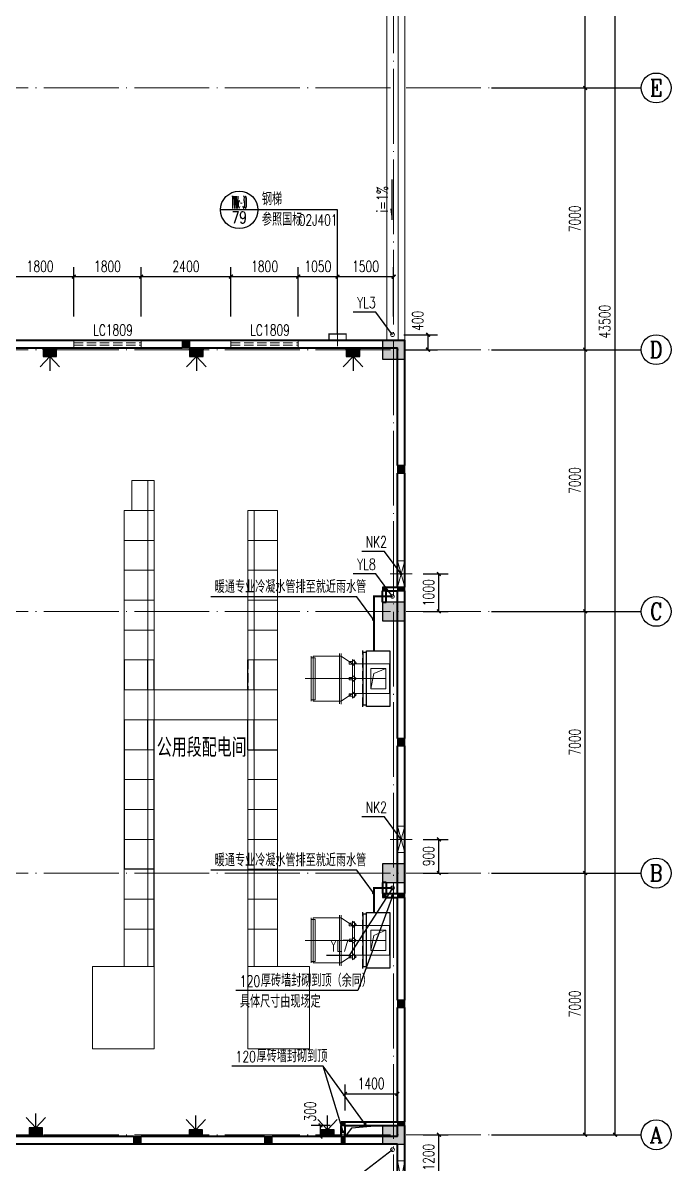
# Model space of a CAD drawing. Extents: x 238398 to 585159, y -66832 to 191977.
# Drawn here: x 520203 to 537532, y 46809 to 77339 of the extents above; entities that cross this region are included whole.
import ezdxf
from ezdxf.enums import TextEntityAlignment as Align

# ---------------------------------------------------------------- set-up
doc = ezdxf.new("R2010")
doc.units = 0
doc.header["$LTSCALE"] = 1000
doc.header["$MEASUREMENT"] = 0
for name, pattern in [('DASH', [0.35, 0.25, -0.1]), ('DASHED', [19.05, 12.7, -6.35]), ('DOTE', [2.42, 2, -0.2, 0.02, -0.2])]:
    doc.linetypes.add(name, pattern=pattern)
doc.layers.get('0').update_dxf_attribs({"color": 8})
doc.layers.get('Defpoints').update_dxf_attribs({"color": 8})
for name, color, linetype in [('-人员定位', 6, 'Continuous'), ('AXIS', 8, 'Continuous'), ('AXIS_TEXT', 8, 'Continuous'), ('DIM_IDEN', 8, 'Continuous'), ('DIM_LEAD', 8, 'Continuous'), ('DIM_SYMB', 8, 'Continuous'), ('GZZ', 8, 'Continuous'), ('PUB_DIM', 8, 'Continuous'), ('WINDOW_TEXT', 8, 'Continuous'), ('电缆沟', 8, 'Continuous'), ('设备', 8, 'Continuous')]:
    doc.layers.add(name, color=color, linetype=linetype)
for name, color, linetype, lineweight in [('COLUMN', 8, 'Continuous', 30), ('DOTE', 8, 'DOTE', 13), ('PUB_HATCH', 8, 'Continuous', 5), ('PUB_TEXT', 8, 'Continuous', 20), ('STAIR', 8, 'Continuous', 18), ('WALL', 8, 'Continuous', 40), ('WINDOW', 8, 'Continuous', 18), ('屋面', 8, 'Continuous', 20), ('暖通', 8, 'Continuous', 18), ('水', 8, 'Continuous', 18), ('设备层', 8, 'Continuous', 5)]:
    doc.layers.add(name, color=color, linetype=linetype, lineweight=lineweight)
doc.styles.add('_TCH_AXIS', font='complex.shx', dxfattribs={"bigfont": 'gbcbig.shx'})
doc.styles.add('_TCH_DIM', font='SIMPLEX', dxfattribs={"bigfont": 'GBCBIG'})
doc.styles.add('_TCH_DIM_T3', font='SIMPLEX', dxfattribs={"width": 0.705882, "bigfont": 'GBCBIG'})
doc.styles.add('_TCH_LABEL', font='geditxt.shx', dxfattribs={"bigfont": 'hztxt1.shx'})
doc.styles.add('_TCH_WINDOW', font='geditxt.shx', dxfattribs={"bigfont": 'hztxt1.shx'})
doc.styles.add('COMPLEX', font='geditxt.shx')
doc.styles.add('HZTXT', font='geditxt.shx', dxfattribs={"width": 0.8, "bigfont": 'hztxt1.shx'})
doc.dimstyles.new('_TCH_ARCH&&100', dxfattribs={"dimtxt": 297.5, "dimasz": 100, "dimexe": 250, "dimexo": 300, "dimgap": 126.25, "dimtad": 1, "dimdec": 0, "dimzin": 0, "dimdsep": 46, "dimtxsty": '_TCH_DIM_T3', "dimblk": 'ARCHTICK', "dimcen": 0.09, "dimazin": 2, "dimtfac": 1, "dimtdec": 0, "dimtix": 1, "dimtmove": 2, "dimatfit": 3, "dimfxl": 0, "dimtolj": 1, "dimtzin": 0, "dimarcsym": 0})

# ---------------------------------------------------------------- blocks, each defined once
blk = doc.blocks.new('_AXISO')
blk.add_circle((0, 0), 0.5)
at = {"layer": 'AXIS_TEXT', "style": 'COMPLEX', "width": 1.041667}
blk.add_attdef('A', text='', height=0.56, dxfattribs=at).set_placement((-0.25, -0.28), (0.25, -0.28), align=Align.FIT)
blk = doc.blocks.new('_ArchTick')
at = {"color": 0, "linetype": 'ByBlock', "const_width": 0.4}
blk.add_lwpolyline([(-0.5, -0.5), (0.5, 0.5)], dxfattribs=at)
blk = doc.blocks.new('*D582')
at = {"layer": 'AXIS', "color": 0, "lineweight": -2}
for p, q in [((533032, 91096), (536282, 91096)), ((536032, 47596), (536032, 91096)), ((533032, 47596), (536282, 47596))]:
    blk.add_line(p, q, dxfattribs=at)
at = {"layer": 'Defpoints', "color": 0}
for p in [(532732, 91096), (536032, 91096), (532732, 47596)]:
    blk.add_point(p, dxfattribs=at)
at = {"layer": 'AXIS', "color": 0, "lineweight": -2, "xscale": 100, "yscale": 100, "zscale": 100}
for p, rotation in [((536032, 91096), 90), ((536032, 47596), 270)]:
    blk.add_blockref('_ArchTick', p, dxfattribs=dict(at, rotation=rotation))
at = {"layer": 'AXIS', "color": 0, "insert": (535757, 69346), "char_height": 297.5, "attachment_point": 5, "rotation": 90, "style": '_TCH_DIM_T3'}
blk.add_mtext('\\A1;43500', dxfattribs=at)
blk = doc.blocks.new('*D583')
at = {"layer": 'AXIS', "color": 0, "lineweight": -2}
for p, q in [((533032, 54596), (535482, 54596)), ((535232, 47596), (535232, 54596)), ((533032, 47596), (535482, 47596))]:
    blk.add_line(p, q, dxfattribs=at)
at = {"layer": 'Defpoints', "color": 0}
for p in [(532732, 54596), (535232, 54596), (532732, 47596)]:
    blk.add_point(p, dxfattribs=at)
at = {"layer": 'AXIS', "color": 0, "lineweight": -2, "xscale": 100, "yscale": 100, "zscale": 100}
for p, rotation in [((535232, 54596), 90), ((535232, 47596), 270)]:
    blk.add_blockref('_ArchTick', p, dxfattribs=dict(at, rotation=rotation))
at = {"layer": 'AXIS', "color": 0, "insert": (534957, 51096), "char_height": 297.5, "attachment_point": 5, "rotation": 90, "style": '_TCH_DIM_T3'}
blk.add_mtext('\\A1;7000', dxfattribs=at)
blk = doc.blocks.new('*D584')
at = {"layer": 'AXIS', "color": 0, "lineweight": -2}
for p, q in [((533032, 61596), (535482, 61596)), ((535232, 54596), (535232, 61596)), ((533032, 54596), (535482, 54596))]:
    blk.add_line(p, q, dxfattribs=at)
at = {"layer": 'Defpoints', "color": 0}
for p in [(532732, 61596), (535232, 61596), (532732, 54596)]:
    blk.add_point(p, dxfattribs=at)
at = {"layer": 'AXIS', "color": 0, "lineweight": -2, "xscale": 100, "yscale": 100, "zscale": 100}
for p, rotation in [((535232, 61596), 90), ((535232, 54596), 270)]:
    blk.add_blockref('_ArchTick', p, dxfattribs=dict(at, rotation=rotation))
at = {"layer": 'AXIS', "color": 0, "insert": (534957, 58096), "char_height": 297.5, "attachment_point": 5, "rotation": 90, "style": '_TCH_DIM_T3'}
blk.add_mtext('\\A1;7000', dxfattribs=at)
blk = doc.blocks.new('*D585')
at = {"layer": 'AXIS', "color": 0, "lineweight": -2}
for p, q in [((533032, 68596), (535482, 68596)), ((535232, 61596), (535232, 68596)), ((533032, 61596), (535482, 61596))]:
    blk.add_line(p, q, dxfattribs=at)
at = {"layer": 'Defpoints', "color": 0}
for p in [(532732, 68596), (535232, 68596), (532732, 61596)]:
    blk.add_point(p, dxfattribs=at)
at = {"layer": 'AXIS', "color": 0, "lineweight": -2, "xscale": 100, "yscale": 100, "zscale": 100}
for p, rotation in [((535232, 68596), 90), ((535232, 61596), 270)]:
    blk.add_blockref('_ArchTick', p, dxfattribs=dict(at, rotation=rotation))
at = {"layer": 'AXIS', "color": 0, "insert": (534957, 65096), "char_height": 297.5, "attachment_point": 5, "rotation": 90, "style": '_TCH_DIM_T3'}
blk.add_mtext('\\A1;7000', dxfattribs=at)
blk = doc.blocks.new('*D586')
at = {"layer": 'AXIS', "color": 0, "lineweight": -2}
for p, q in [((533032, 75596), (535482, 75596)), ((535232, 68596), (535232, 75596)), ((533032, 68596), (535482, 68596))]:
    blk.add_line(p, q, dxfattribs=at)
at = {"layer": 'Defpoints', "color": 0}
for p in [(532732, 75596), (535232, 75596), (532732, 68596)]:
    blk.add_point(p, dxfattribs=at)
at = {"layer": 'AXIS', "color": 0, "lineweight": -2, "xscale": 100, "yscale": 100, "zscale": 100}
for p, rotation in [((535232, 75596), 90), ((535232, 68596), 270)]:
    blk.add_blockref('_ArchTick', p, dxfattribs=dict(at, rotation=rotation))
at = {"layer": 'AXIS', "color": 0, "insert": (534957, 72096), "char_height": 297.5, "attachment_point": 5, "rotation": 90, "style": '_TCH_DIM_T3'}
blk.add_mtext('\\A1;7000', dxfattribs=at)
blk = doc.blocks.new('*D587')
at = {"layer": 'AXIS', "color": 0, "lineweight": -2}
for p, q in [((533032, 82596), (535482, 82596)), ((535232, 75596), (535232, 82596)), ((533032, 75596), (535482, 75596))]:
    blk.add_line(p, q, dxfattribs=at)
at = {"layer": 'Defpoints', "color": 0}
for p in [(532732, 82596), (535232, 82596), (532732, 75596)]:
    blk.add_point(p, dxfattribs=at)
at = {"layer": 'AXIS', "color": 0, "lineweight": -2, "xscale": 100, "yscale": 100, "zscale": 100}
for p, rotation in [((535232, 82596), 90), ((535232, 75596), 270)]:
    blk.add_blockref('_ArchTick', p, dxfattribs=dict(at, rotation=rotation))
at = {"layer": 'AXIS', "color": 0, "insert": (534957, 79096), "char_height": 297.5, "attachment_point": 5, "rotation": 90, "style": '_TCH_DIM_T3'}
blk.add_mtext('\\A1;7000', dxfattribs=at)
blk = doc.blocks.new('847')
at = {"layer": '设备'}
for p, q in [((589364, 278645), (589364, 277845)), ((589994, 277845), (589994, 278645)), ((590164, 277845), (590164, 278645)), ((592664, 277845), (592664, 278645)), ((592834, 277845), (592834, 278645)), ((589994, 276245), (589994, 277045)), ((590164, 276245), (590164, 277045)), ((592664, 276245), (592664, 277045)), ((592834, 276245), (592834, 277045)), ((589364, 276245), (589364, 275445)), ((590164, 275445), (590164, 276245)), ((592664, 276245), (593464, 276245)), ((589364, 275445), (589364, 274645)), ((590164, 274645), (590164, 275445)), ((589364, 274645), (589364, 273845)), ((590164, 273845), (590164, 274645)), ((589364, 273845), (589364, 273045)), ((590164, 273045), (590164, 273845)), ((590164, 273045), (589364, 273045)), ((590164, 272245), (590164, 273045)), ((592664, 273045), (593464, 273045)), ((590164, 271445), (590164, 272245)), ((590164, 270445), (590164, 271445))]:
    blk.add_line(p, q, dxfattribs=at)
at = {"layer": '设备', "linetype": 'DASH'}
for p, q in [((589364, 278645), (589364, 277845)), ((590164, 277845), (590164, 278645)), ((592664, 278645), (592664, 277845))]:
    blk.add_line(p, q, dxfattribs=at)
at = {"layer": '设备', "linetype": 'DASHED', "ltscale": 200}
for p, q in [((589364, 277045), (589364, 276245)), ((592664, 276245), (593464, 276245))]:
    blk.add_line(p, q, dxfattribs=at)
at = {"layer": '设备层', "linetype": 'DASH', "ltscale": 1000}
for p, q in [((589994, 277045), (589994, 283445)), ((592834, 277045), (592834, 282645)), ((590164, 278645), (589364, 278645)), ((590164, 278645), (589364, 278645)), ((593464, 278645), (592664, 278645)), ((593464, 278645), (592664, 278645)), ((593464, 277845), (593464, 278645)), ((590164, 277845), (589364, 277845)), ((590164, 277845), (589364, 277845)), ((590164, 277845), (589364, 277845)), ((590164, 277845), (589364, 277845)), ((590164, 277845), (589364, 277845)), ((590164, 277845), (589364, 277845)), ((590164, 277845), (589364, 277845)), ((590164, 277845), (589364, 277845)), ((590164, 277845), (589364, 277845)), ((590164, 277845), (589364, 277845)), ((592664, 277845), (593464, 277845)), ((592664, 277845), (593464, 277845)), ((592664, 277845), (593464, 277845)), ((592664, 277845), (593464, 277845)), ((592664, 277845), (593464, 277845)), ((592664, 277845), (593464, 277845)), ((593464, 277845), (592664, 277845)), ((593464, 277845), (592664, 277845)), ((593464, 277845), (592664, 277845)), ((593464, 277845), (592664, 277845)), ((593464, 277845), (592664, 277845)), ((593464, 277845), (592664, 277845)), ((589994, 276245), (589994, 277045)), ((592834, 276245), (592834, 277045)), ((590164, 276245), (589364, 276245)), ((590164, 276245), (589364, 276245)), ((589994, 275445), (589994, 276245)), ((592664, 275445), (592664, 276245)), ((592834, 275445), (592834, 276245)), ((590164, 275445), (589364, 275445)), ((590164, 275445), (589364, 275445)), ((590164, 275445), (589364, 275445)), ((589994, 274645), (589994, 275445)), ((592664, 275445), (593464, 275445)), ((592664, 274645), (592664, 275445)), ((592664, 275445), (593464, 275445)), ((592664, 275445), (593464, 275445)), ((592834, 274645), (592834, 275445)), ((590164, 274645), (589364, 274645)), ((589994, 273845), (589994, 274645)), ((592664, 273845), (592664, 274645)), ((592664, 274645), (593464, 274645)), ((592834, 273845), (592834, 274645)), ((590164, 273845), (589364, 273845)), ((589994, 273045), (589994, 273845)), ((592664, 273045), (592664, 273845)), ((592664, 273845), (593464, 273845)), ((592834, 273045), (592834, 273845)), ((589364, 273045), (589364, 272245)), ((589994, 272245), (589994, 273045)), ((592664, 272245), (592664, 273045)), ((592834, 272245), (592834, 273045)), ((590164, 272245), (589364, 272245)), ((589364, 272245), (589364, 271445)), ((589994, 271445), (589994, 272245)), ((592664, 271445), (592664, 272245)), ((592664, 272245), (593464, 272245)), ((592834, 271445), (592834, 272245)), ((590164, 271445), (589364, 271445)), ((589364, 271445), (589364, 270445)), ((589994, 270445), (589994, 271445)), ((592664, 270445), (592664, 271445)), ((592664, 271445), (593464, 271445)), ((592834, 270445), (592834, 271445)), ((593464, 271445), (593464, 270445))]:
    blk.add_line(p, q, dxfattribs=at)
for points in [[(589564, 282645), (589564, 283445), (590164, 283445), (590164, 282645)], [(589364, 277845), (590164, 277845), (590164, 278645), (589364, 278645)], [(592664, 277845), (593464, 277845), (593464, 278645), (592664, 278645)], [(589364, 276245), (590164, 276245), (590164, 277045), (589364, 277045)], [(592664, 276245), (593464, 276245), (593464, 277045), (592664, 277045)], [(589364, 275445), (590164, 275445), (590164, 276245), (589364, 276245)], [(592664, 275445), (593464, 275445), (593464, 276245), (592664, 276245)], [(589364, 274645), (590164, 274645), (590164, 275445), (589364, 275445)], [(592664, 274645), (593464, 274645), (593464, 275445), (592664, 275445)], [(589364, 273845), (590164, 273845), (590164, 274645), (589364, 274645)], [(592664, 273845), (593464, 273845), (593464, 274645), (592664, 274645)], [(589364, 273045), (590164, 273045), (590164, 273845), (589364, 273845)], [(592664, 273045), (593464, 273045), (593464, 273845), (592664, 273845)], [(589364, 272245), (590164, 272245), (590164, 273045), (589364, 273045)], [(592664, 272245), (593464, 272245), (593464, 273045), (592664, 273045)], [(589364, 271445), (590164, 271445), (590164, 272245), (589364, 272245)], [(592664, 271445), (593464, 271445), (593464, 272245), (592664, 272245)], [(589364, 270445), (590164, 270445), (590164, 271445), (589364, 271445)], [(592664, 270445), (593464, 270445), (593464, 271445), (592664, 271445)], [(588514, 268245), (588514, 270445), (590164, 270445), (590164, 268245)], [(592664, 268245), (592664, 270445), (594314, 270445), (594314, 268245)]]:
    blk.add_lwpolyline(points, close=True, dxfattribs=at)
for points in [[(590164, 281845), (590164, 282645), (589364, 282645), (589364, 281845), (590164, 281845)], [(593464, 281845), (593464, 282645), (592664, 282645), (592664, 281845), (593464, 281845)], [(590164, 281045), (590164, 281845), (589364, 281845), (589364, 281045), (590164, 281045)], [(593464, 281045), (593464, 281845), (592664, 281845), (592664, 281045), (593464, 281045)], [(590164, 280245), (590164, 281045), (589364, 281045), (589364, 280245), (590164, 280245)], [(593464, 280245), (593464, 281045), (592664, 281045), (592664, 280245), (593464, 280245)], [(590164, 279445), (590164, 280245), (589364, 280245), (589364, 279445), (590164, 279445)], [(593464, 279445), (593464, 280245), (592664, 280245), (592664, 279445), (593464, 279445)], [(590164, 278645), (590164, 279445), (589364, 279445), (589364, 278645), (590164, 278645)], [(593464, 278645), (593464, 279445), (592664, 279445), (592664, 278645), (593464, 278645)], [(590164, 277845), (590164, 278645), (589364, 278645), (589364, 277845), (590164, 277845)], [(593464, 277845), (593464, 278645), (592664, 278645), (592664, 277845), (593464, 277845)], [(590164, 277045), (590164, 277845), (589364, 277845), (589364, 277045), (590164, 277045)], [(590164, 277845), (592664, 277845)], [(593464, 277045), (593464, 277845), (592664, 277845), (592664, 277045), (593464, 277045)], [(590164, 276245), (590164, 277045), (589364, 277045), (589364, 276245), (590164, 276245)], [(590164, 277045), (592664, 277045)], [(593464, 276245), (593464, 277045), (592664, 277045), (592664, 276245), (593464, 276245)], [(590164, 275445), (590164, 276245), (589364, 276245), (589364, 275445), (590164, 275445)], [(593464, 275445), (593464, 276245), (592664, 276245), (592664, 275445), (593464, 275445)], [(590164, 274645), (590164, 275445), (589364, 275445), (589364, 274645), (590164, 274645)], [(593464, 274645), (593464, 275445), (592664, 275445), (592664, 274645), (593464, 274645)], [(590164, 273845), (590164, 274645), (589364, 274645), (589364, 273845), (590164, 273845)], [(593464, 273845), (593464, 274645), (592664, 274645), (592664, 273845), (593464, 273845)], [(590164, 273045), (590164, 273845), (589364, 273845), (589364, 273045), (590164, 273045)], [(593464, 273045), (593464, 273845), (592664, 273845), (592664, 273045), (593464, 273045)], [(590164, 272245), (590164, 273045), (589364, 273045), (589364, 272245), (590164, 272245)], [(593464, 272245), (593464, 273045), (592664, 273045), (592664, 272245), (593464, 272245)], [(590164, 271445), (590164, 272245), (589364, 272245), (589364, 271445), (590164, 271445)], [(593464, 271445), (593464, 272245), (592664, 272245), (592664, 271445), (593464, 271445)], [(590164, 270445), (590164, 271445), (589364, 271445), (589364, 270445), (590164, 270445)], [(593464, 270445), (593464, 271445), (592664, 271445), (592664, 270445), (593464, 270445)]]:
    blk.add_lwpolyline(points, dxfattribs=at)
blk = doc.blocks.new('*D633')
at = {"layer": 'Defpoints', "color": 0}
for p in [(468981, 55495), (469697, 55495), (468981, 54595)]:
    blk.add_point(p, dxfattribs=at)
at = {"layer": 'PUB_DIM', "color": 0, "lineweight": -2}
for p, q in [((469281, 55495), (469947, 55495)), ((469697, 54595), (469697, 55495)), ((469281, 54595), (469947, 54595))]:
    blk.add_line(p, q, dxfattribs=at)
at = {"layer": 'PUB_DIM', "color": 0, "lineweight": -2, "xscale": 100, "yscale": 100, "zscale": 100}
for p, rotation in [((469697, 55495), 90), ((469697, 54595), 270)]:
    blk.add_blockref('_ArchTick', p, dxfattribs=dict(at, rotation=rotation))
at = {"layer": 'PUB_DIM', "color": 0, "insert": (469422, 55045), "char_height": 297.5, "attachment_point": 5, "rotation": 90, "style": '_TCH_DIM_T3'}
blk.add_mtext('\\A1;900', dxfattribs=at)
blk = doc.blocks.new('*D634')
at = {"layer": 'Defpoints', "color": 0}
for p in [(468981, 62595), (469697, 62595), (468981, 61595)]:
    blk.add_point(p, dxfattribs=at)
at = {"layer": 'PUB_DIM', "color": 0, "lineweight": -2}
for p, q in [((469281, 62595), (469947, 62595)), ((469697, 61595), (469697, 62595)), ((469281, 61595), (469947, 61595))]:
    blk.add_line(p, q, dxfattribs=at)
at = {"layer": 'PUB_DIM', "color": 0, "lineweight": -2, "xscale": 100, "yscale": 100, "zscale": 100}
for p, rotation in [((469697, 62595), 90), ((469697, 61595), 270)]:
    blk.add_blockref('_ArchTick', p, dxfattribs=dict(at, rotation=rotation))
at = {"layer": 'PUB_DIM', "color": 0, "insert": (469422, 62095), "char_height": 297.5, "attachment_point": 5, "rotation": 90, "style": '_TCH_DIM_T3'}
blk.add_mtext('\\A1;1000', dxfattribs=at)
blk = doc.blocks.new('*D639')
at = {"layer": 'Defpoints', "color": 0}
for p in [(468981, 47595), (469697, 47595), (468981, 46395)]:
    blk.add_point(p, dxfattribs=at)
at = {"layer": 'PUB_DIM', "color": 0, "lineweight": -2}
for p, q in [((469281, 47595), (469947, 47595)), ((469697, 46395), (469697, 47595)), ((469281, 46395), (469947, 46395))]:
    blk.add_line(p, q, dxfattribs=at)
at = {"layer": 'PUB_DIM', "color": 0, "lineweight": -2, "xscale": 100, "yscale": 100, "zscale": 100}
for p, rotation in [((469697, 47595), 90), ((469697, 46395), 270)]:
    blk.add_blockref('_ArchTick', p, dxfattribs=dict(at, rotation=rotation))
at = {"layer": 'PUB_DIM', "color": 0, "insert": (469422, 46995), "char_height": 297.5, "attachment_point": 5, "rotation": 90, "style": '_TCH_DIM_T3'}
blk.add_mtext('\\A1;1200', dxfattribs=at)
blk = doc.blocks.new('SFSX')
for p, q in [((-3.76, 0), (-1.87, 1.73)), ((-3.76, 0), (-1.87, -1.73)), ((-1.87, 1.73), (-1.87, 0.7)), ((0, 0.7), (-1.87, 0.7)), ((0, 0.7), (0, -0.7)), ((-1.87, -0.7), (-1.87, -1.73)), ((0, -0.7), (-1.87, -0.7))]:
    blk.add_line(p, q)
blk = doc.blocks.new('43ASDFASFASD')
at = {"layer": 'PUB_HATCH'}
for p, q in [((528665, 59121), (528665, 60471)), ((528715, 59112), (528715, 60471)), ((527913, 60396), (527913, 59196)), ((528013, 60357), (527913, 60357)), ((528715, 60396), (527963, 60396)), ((527963, 59196), (527963, 60396)), ((528013, 60357), (528013, 59233)), ((528715, 60396), (529015, 60196)), ((530002, 60196), (529002, 60196)), ((529015, 60296), (529015, 59296)), ((529065, 60296), (529065, 59296)), ((530002, 59396), (530002, 60196)), ((529586, 59930), (529502, 59526)), ((529902, 60066), (529586, 59930)), ((529902, 59796), (527750, 59796)), ((528013, 59233), (527913, 59233)), ((529015, 59396), (528715, 59196)), ((530002, 59396), (529002, 59396)), ((528715, 59196), (527963, 59196))]:
    blk.add_line(p, q, dxfattribs=at)
at = {"layer": 'PUB_HATCH', "linetype": 'DASH', "lineweight": -3}
blk.add_line((529289, 59046), (529289, 60546), dxfattribs=at)
at = {"layer": 'PUB_HATCH', "lineweight": 30}
blk.add_lwpolyline([(529289, 59096), (529389, 59096), (529389, 60496), (529289, 60496)], close=True, dxfattribs=at)
blk.add_lwpolyline([(530014, 60538), (530014, 59053), (529389, 59053), (529389, 60538), (530014, 60538)], dxfattribs=at)
at = {"layer": 'PUB_HATCH'}
blk.add_lwpolyline([(529502, 60066), (529902, 60066), (529902, 59526), (529502, 59526)], close=True, dxfattribs=at)
at = {"layer": 'PUB_HATCH', "xscale": 50, "yscale": 50, "rotation": 180}
for p in [(528925, 60221), (528925, 59796), (528925, 59359)]:
    blk.add_blockref('SFSX', p, dxfattribs=at)
blk = doc.blocks.new('*D80')
at = {"layer": 'Defpoints', "color": 0}
for p in [(530214, 48691), (528814, 47946), (530214, 47946)]:
    blk.add_point(p, dxfattribs=at)
at = {"layer": 'PUB_DIM', "color": 0, "lineweight": -2}
for p, q in [((528814, 48246), (528814, 48941)), ((530214, 48246), (530214, 48941)), ((528814, 48691), (530214, 48691))]:
    blk.add_line(p, q, dxfattribs=at)
at = {"layer": 'PUB_DIM', "color": 0, "lineweight": -2, "xscale": 100, "yscale": 100, "zscale": 100, "rotation": 180}
blk.add_blockref('_ArchTick', (528814, 48691), dxfattribs=at)
at = {"layer": 'PUB_DIM', "color": 0, "lineweight": -2, "xscale": 100, "yscale": 100, "zscale": 100}
blk.add_blockref('_ArchTick', (530214, 48691), dxfattribs=at)
at = {"layer": 'PUB_DIM', "color": 0, "insert": (529514, 48966), "char_height": 297.5, "attachment_point": 5, "style": '_TCH_DIM_T3'}
blk.add_mtext('\\A1;1400', dxfattribs=at)
blk = doc.blocks.new('*D81')
at = {"layer": 'Defpoints', "color": 0}
for p in [(528159, 47846), (528714, 47846), (528714, 47546)]:
    blk.add_point(p, dxfattribs=at)
at = {"layer": 'PUB_DIM', "color": 0, "lineweight": -2}
for p, q in [((528414, 47846), (527909, 47846)), ((528159, 47546), (528159, 47846)), ((528414, 47546), (527909, 47546))]:
    blk.add_line(p, q, dxfattribs=at)
at = {"layer": 'PUB_DIM', "color": 0, "lineweight": -2, "xscale": 100, "yscale": 100, "zscale": 100}
for p, rotation in [((528159, 47846), 90), ((528159, 47546), 270)]:
    blk.add_blockref('_ArchTick', p, dxfattribs=dict(at, rotation=rotation))
at = {"layer": 'PUB_DIM', "color": 0, "insert": (527884, 48216), "char_height": 297.5, "attachment_point": 5, "rotation": 90, "style": '_TCH_DIM_T3'}
blk.add_mtext('\\A1;300', dxfattribs=at)
blk = doc.blocks.new('*D93')
at = {"layer": 'Defpoints', "color": 0}
for p in [(530084, 68996), (531033, 68996), (530084, 68596)]:
    blk.add_point(p, dxfattribs=at)
at = {"layer": 'PUB_DIM', "color": 0, "lineweight": -2}
for p, q in [((530384, 68996), (531283, 68996)), ((531033, 68596), (531033, 68996)), ((530384, 68596), (531283, 68596))]:
    blk.add_line(p, q, dxfattribs=at)
at = {"layer": 'PUB_DIM', "color": 0, "lineweight": -2, "xscale": 100, "yscale": 100, "zscale": 100}
for p, rotation in [((531033, 68996), 90), ((531033, 68596), 270)]:
    blk.add_blockref('_ArchTick', p, dxfattribs=dict(at, rotation=rotation))
at = {"layer": 'PUB_DIM', "color": 0, "insert": (530758, 69366), "char_height": 297.5, "attachment_point": 5, "rotation": 90, "style": '_TCH_DIM_T3'}
blk.add_mtext('\\A1;400', dxfattribs=at)
blk = doc.blocks.new('*D383')
at = {"layer": 'Defpoints', "color": 0}
for p in [(521564, 70549), (519764, 69186), (521564, 69186)]:
    blk.add_point(p, dxfattribs=at)
at = {"layer": 'PUB_DIM', "color": 0, "lineweight": -2}
for p, q in [((519764, 69486), (519764, 70799)), ((519764, 70549), (521564, 70549)), ((521564, 69486), (521564, 70799))]:
    blk.add_line(p, q, dxfattribs=at)
at = {"layer": 'PUB_DIM', "color": 0, "lineweight": -2, "xscale": 100, "yscale": 100, "zscale": 100, "rotation": 180}
blk.add_blockref('_ArchTick', (519764, 70549), dxfattribs=at)
at = {"layer": 'PUB_DIM', "color": 0, "lineweight": -2, "xscale": 100, "yscale": 100, "zscale": 100}
blk.add_blockref('_ArchTick', (521564, 70549), dxfattribs=at)
at = {"layer": 'PUB_DIM', "color": 0, "insert": (520664, 70824), "char_height": 297.5, "attachment_point": 5, "style": '_TCH_DIM_T3'}
blk.add_mtext('\\A1;1800', dxfattribs=at)
blk = doc.blocks.new('*D384')
at = {"layer": 'Defpoints', "color": 0}
for p in [(523364, 70549), (521564, 69186), (523364, 69186)]:
    blk.add_point(p, dxfattribs=at)
at = {"layer": 'PUB_DIM', "color": 0, "lineweight": -2}
for p, q in [((521564, 69486), (521564, 70799)), ((521564, 70549), (523364, 70549)), ((523364, 69486), (523364, 70799))]:
    blk.add_line(p, q, dxfattribs=at)
at = {"layer": 'PUB_DIM', "color": 0, "lineweight": -2, "xscale": 100, "yscale": 100, "zscale": 100, "rotation": 180}
blk.add_blockref('_ArchTick', (521564, 70549), dxfattribs=at)
at = {"layer": 'PUB_DIM', "color": 0, "lineweight": -2, "xscale": 100, "yscale": 100, "zscale": 100}
blk.add_blockref('_ArchTick', (523364, 70549), dxfattribs=at)
at = {"layer": 'PUB_DIM', "color": 0, "insert": (522464, 70824), "char_height": 297.5, "attachment_point": 5, "style": '_TCH_DIM_T3'}
blk.add_mtext('\\A1;1800', dxfattribs=at)
blk = doc.blocks.new('*D385')
at = {"layer": 'Defpoints', "color": 0}
for p in [(525765, 70549), (523364, 69186), (525765, 69186)]:
    blk.add_point(p, dxfattribs=at)
at = {"layer": 'PUB_DIM', "color": 0, "lineweight": -2}
for p, q in [((523364, 69486), (523364, 70799)), ((523364, 70549), (525765, 70549)), ((525765, 69486), (525765, 70799))]:
    blk.add_line(p, q, dxfattribs=at)
at = {"layer": 'PUB_DIM', "color": 0, "lineweight": -2, "xscale": 100, "yscale": 100, "zscale": 100, "rotation": 180}
blk.add_blockref('_ArchTick', (523364, 70549), dxfattribs=at)
at = {"layer": 'PUB_DIM', "color": 0, "lineweight": -2, "xscale": 100, "yscale": 100, "zscale": 100}
blk.add_blockref('_ArchTick', (525765, 70549), dxfattribs=at)
at = {"layer": 'PUB_DIM', "color": 0, "insert": (524564, 70824), "char_height": 297.5, "attachment_point": 5, "style": '_TCH_DIM_T3'}
blk.add_mtext('\\A1;2400', dxfattribs=at)
blk = doc.blocks.new('*D386')
at = {"layer": 'Defpoints', "color": 0}
for p in [(527565, 70549), (525765, 69186), (527565, 69186)]:
    blk.add_point(p, dxfattribs=at)
at = {"layer": 'PUB_DIM', "color": 0, "lineweight": -2}
for p, q in [((525765, 69486), (525765, 70799)), ((525765, 70549), (527565, 70549)), ((527565, 69486), (527565, 70799))]:
    blk.add_line(p, q, dxfattribs=at)
at = {"layer": 'PUB_DIM', "color": 0, "lineweight": -2, "xscale": 100, "yscale": 100, "zscale": 100, "rotation": 180}
blk.add_blockref('_ArchTick', (525765, 70549), dxfattribs=at)
at = {"layer": 'PUB_DIM', "color": 0, "lineweight": -2, "xscale": 100, "yscale": 100, "zscale": 100}
blk.add_blockref('_ArchTick', (527565, 70549), dxfattribs=at)
at = {"layer": 'PUB_DIM', "color": 0, "insert": (526665, 70824), "char_height": 297.5, "attachment_point": 5, "style": '_TCH_DIM_T3'}
blk.add_mtext('\\A1;1800', dxfattribs=at)
blk = doc.blocks.new('*D387')
at = {"layer": 'Defpoints', "color": 0}
for p in [(528614, 70549), (527565, 69186), (528614, 69186)]:
    blk.add_point(p, dxfattribs=at)
at = {"layer": 'PUB_DIM', "color": 0, "lineweight": -2}
for p, q in [((527565, 69486), (527565, 70799)), ((527565, 70549), (528614, 70549)), ((528614, 69486), (528614, 70799))]:
    blk.add_line(p, q, dxfattribs=at)
at = {"layer": 'PUB_DIM', "color": 0, "lineweight": -2, "xscale": 100, "yscale": 100, "zscale": 100, "rotation": 180}
blk.add_blockref('_ArchTick', (527565, 70549), dxfattribs=at)
at = {"layer": 'PUB_DIM', "color": 0, "lineweight": -2, "xscale": 100, "yscale": 100, "zscale": 100}
blk.add_blockref('_ArchTick', (528614, 70549), dxfattribs=at)
at = {"layer": 'PUB_DIM', "color": 0, "insert": (528089, 70824), "char_height": 297.5, "attachment_point": 5, "style": '_TCH_DIM_T3'}
blk.add_mtext('\\A1;1050', dxfattribs=at)
blk = doc.blocks.new('*D388')
at = {"layer": 'Defpoints', "color": 0}
for p in [(530114, 70549), (528614, 69186), (530114, 69186)]:
    blk.add_point(p, dxfattribs=at)
at = {"layer": 'PUB_DIM', "color": 0, "lineweight": -2}
for p, q in [((528614, 69486), (528614, 70799)), ((528614, 70549), (530114, 70549)), ((530114, 69486), (530114, 70799))]:
    blk.add_line(p, q, dxfattribs=at)
at = {"layer": 'PUB_DIM', "color": 0, "lineweight": -2, "xscale": 100, "yscale": 100, "zscale": 100, "rotation": 180}
blk.add_blockref('_ArchTick', (528614, 70549), dxfattribs=at)
at = {"layer": 'PUB_DIM', "color": 0, "lineweight": -2, "xscale": 100, "yscale": 100, "zscale": 100}
blk.add_blockref('_ArchTick', (530114, 70549), dxfattribs=at)
at = {"layer": 'PUB_DIM', "color": 0, "insert": (529364, 70824), "char_height": 297.5, "attachment_point": 5, "style": '_TCH_DIM_T3'}
blk.add_mtext('\\A1;1500', dxfattribs=at)
blk = doc.blocks.new('_FZH')
blk.add_lwpolyline([(-0.5, -0.5), (0.5, -0.5), (0.5, 0.5), (-0.5, 0.5)], close=True)
at = {"layer": 'PUB_HATCH'}
blk.add_solid([(-0.5, -0.5), (0.5, -0.5), (-0.5, 0.5), (0.5, 0.5)], dxfattribs=at)
blk = doc.blocks.new('定位基站')
at = {"layer": '-人员定位', "ltscale": 0.01}
h = blk.add_hatch(color=256, dxfattribs=at)
h.dxf.hatch_style = 1
h.paths.add_polyline_path([(406524, 477798), (406524, 477617), (406162, 477617), (406162, 477798)])
at = {"layer": '-人员定位', "color": 6}
for p, q in [((406343, 477798), (406343, 478186)), ((406343, 477798), (406082, 478077)), ((406162, 477798), (406524, 477798)), ((406162, 477617), (406162, 477798)), ((406343, 477798), (406604, 478077)), ((406343, 477995), (406343, 477995)), ((406524, 477798), (406524, 477617)), ((406524, 477617), (406162, 477617))]:
    blk.add_line(p, q, dxfattribs=at)
for p in [(406343, 477798), (406162, 477617), (406343, 477617), (406524, 477617)]:
    blk.add_point(p, dxfattribs=at)
blk = doc.blocks.new('zw3')
at = {"layer": 'PUB_HATCH'}
for points in [[(530414, 68346.1), (530414, 68846.1), (529814, 68846.1), (529814, 68346.1)], [(530414, 61346.1), (530414, 61846.1), (529814, 61846.1), (529814, 61346.1)], [(530414, 54346.1), (530414, 54846.1), (529814, 54846.1), (529814, 54346.1)], [(530414, 47346.1), (530414, 47846.1), (529814, 47846.1), (529814, 47346.1)]]:
    blk.add_hatch(color=256, dxfattribs=at).paths.add_polyline_path(points)
at = {"layer": 'AXIS'}
for p, q in [((532731.6, 75596.1), (536731.6, 75596.1)), ((532731.6, 68596.1), (536731.6, 68596.1)), ((532731.6, 61596.1), (536731.6, 61596.1)), ((532731.6, 54596.1), (536731.6, 54596.1)), ((532731.6, 47596.1), (536731.6, 47596.1))]:
    blk.add_line(p, q, dxfattribs=at)
at = {"layer": 'COLUMN'}
for p, q in [((530414, 68846.1), (529814, 68846.1)), ((529814, 68846.1), (529814, 68346.1)), ((530414, 68346.1), (530414, 68846.1)), ((529814, 68346.1), (530414, 68346.1)), ((530414, 61846.1), (529814, 61846.1)), ((529814, 61846.1), (529814, 61346.1)), ((530414, 61346.1), (530414, 61846.1)), ((529814, 61346.1), (530414, 61346.1)), ((530414, 54846.1), (529814, 54846.1)), ((529814, 54846.1), (529814, 54346.1)), ((530414, 54346.1), (530414, 54846.1)), ((529814, 54346.1), (530414, 54346.1)), ((530414, 47846.1), (529814, 47846.1)), ((529814, 47846.1), (529814, 47346.1)), ((530414, 47346.1), (530414, 47846.1)), ((529814, 47346.1), (530414, 47346.1))]:
    blk.add_line(p, q, dxfattribs=at)
at = {"layer": 'DOTE'}
for p, q in [((503825.6, 75596.1), (532731.6, 75596.1)), ((503825.6, 68596.1), (532731.6, 68596.1)), ((503825.6, 61596.1), (532731.6, 61596.1)), ((503825.6, 54596.1), (532731.6, 54596.1)), ((503825.6, 47596.1), (532731.6, 47596.1))]:
    blk.add_line(p, q, dxfattribs=at)
blk.add_lwpolyline([(530114, 42646.1), (530114, 94200.4)], dxfattribs=at)
at = {"layer": 'AXIS'}
ref = blk.add_blockref('_AXISO', (537131.6, 75596.1), dxfattribs=dict(at, xscale=800, yscale=800, zscale=800))
ref.add_attrib('A', 'E', dxfattribs={"layer": 'AXIS_TEXT', "height": 445.4, "style": '_TCH_AXIS'}).set_placement((536961.9, 75373.4), (537301.3, 75373.4), align=Align.FIT)
ref = blk.add_blockref('_AXISO', (537131.6, 68596.1), dxfattribs=dict(at, xscale=800, yscale=800, zscale=800))
ref.add_attrib('A', 'D', dxfattribs={"layer": 'AXIS_TEXT', "height": 435.3, "style": '_TCH_AXIS'}).set_placement((536955.4, 68378.5), (537307.7, 68378.5), align=Align.FIT)
ref = blk.add_blockref('_AXISO', (537131.6, 61596.1), dxfattribs=dict(at, xscale=800, yscale=800, zscale=800))
ref.add_attrib('A', 'C', dxfattribs={"layer": 'AXIS_TEXT', "height": 455.7, "style": '_TCH_AXIS'}).set_placement((536968.8, 61368.3), (537294.3, 61368.3), align=Align.FIT)
ref = blk.add_blockref('_AXISO', (537131.6, 54596.1), dxfattribs=dict(at, xscale=800, yscale=800, zscale=800))
ref.add_attrib('A', 'B', dxfattribs={"layer": 'AXIS_TEXT', "height": 435.3, "style": '_TCH_AXIS'}).set_placement((536955.4, 54378.5), (537307.7, 54378.5), align=Align.FIT)
ref = blk.add_blockref('_AXISO', (537131.6, 47596.1), dxfattribs=dict(at, xscale=800, yscale=800, zscale=800))
ref.add_attrib('A', 'A', dxfattribs={"layer": 'AXIS_TEXT', "height": 425.2, "style": '_TCH_AXIS'}).set_placement((536949.4, 47383.6), (537313.8, 47383.6), align=Align.FIT)
for p1, p2, distance, picture, middle in [((532731.6, 47596.1), (532731.6, 91096.1), -3300, '*D582', (535756.6, 69346.1)), ((532731.6, 75596.1), (532731.6, 82596.1), -2500, '*D587', (534956.6, 79096.1)), ((532731.6, 68596.1), (532731.6, 75596.1), -2500, '*D586', (534956.6, 72096.1)), ((532731.6, 61596.1), (532731.6, 68596.1), -2500, '*D585', (534956.6, 65096.1)), ((532731.6, 54596.1), (532731.6, 61596.1), -2500, '*D584', (534956.6, 58096.1)), ((532731.6, 47596.1), (532731.6, 54596.1), -2500, '*D583', (534956.6, 51096.1))]:
    dim = blk.add_aligned_dim(p1=p1, p2=p2, distance=distance, dimstyle='_TCH_ARCH&&100', dxfattribs=at)
    dim.commit()
    dim.dimension.update_dxf_attribs({"geometry": picture, "text_midpoint": middle})
blk = doc.blocks.new('43ASDFASDFADS')
at = {"layer": 'DOTE'}
for points in [[(468980.6, 62595.1), (468396.1, 62595.1)], [(468980.6, 55495.1), (468396.1, 55495.1)]]:
    blk.add_lwpolyline(points, dxfattribs=at)
at = {"layer": '暖通'}
for points in [[(468588.3, 62245.1), (468588.3, 62945.1), (468788.3, 62945.1), (468788.3, 62245.1)], [(468588.3, 55845.1), (468588.3, 55145.1), (468788.3, 55145.1), (468788.3, 55845.1)], [(468588.3, 46895.1), (468588.3, 45895.1), (468788.3, 45895.1), (468788.3, 46895.1)]]:
    blk.add_lwpolyline(points, close=True, dxfattribs=at)
for points in [[(468588.3, 62245.1), (468788.3, 62945.1)], [(468788.3, 62245.1), (468588.3, 62945.1)], [(468588.3, 55845.1), (468788.3, 55145.1)], [(468788.3, 55845.1), (468588.3, 55145.1)], [(468588.3, 46895.1), (468788.3, 45895.1)], [(468788.3, 46895.1), (468588.3, 45895.1)]]:
    blk.add_lwpolyline(points, dxfattribs=at)
at = {"layer": 'PUB_DIM'}
for p1, p2, picture, middle in [((468980.6, 61595.1), (468980.6, 62595.1), '*D634', (469421.8, 62095.1)), ((468980.6, 54595.1), (468980.6, 55495.1), '*D633', (469421.8, 55045.1)), ((468980.6, 46395.1), (468980.6, 47595.1), '*D639', (469421.8, 46995.1))]:
    dim = blk.add_aligned_dim(p1=p1, p2=p2, distance=-716.2, dimstyle='_TCH_ARCH&&100', dxfattribs=at)
    dim.commit()
    dim.dimension.update_dxf_attribs({"geometry": picture, "text_midpoint": middle})

msp = doc.modelspace()

# ---------------------------------------------------------------- hatches: boundary and pattern name
at = {"layer": 'DIM_SYMB'}
msp.add_hatch(color=256, dxfattribs=at).paths.add_polyline_path([(530063.5, 72068.2), (530063.5, 72368.2), (530023.5, 72368.2)])

# ---------------------------------------------------------------- linework, layer by layer
at = {"layer": 'DIM_IDEN'}
for p, q in [((526486.6, 72336), (525486.6, 72336)), ((528614, 72336), (526486.6, 72336)), ((528614, 69016.6), (528614, 72336))]:
    msp.add_line(p, q, dxfattribs=at)
at = {"layer": 'DIM_IDEN', "const_width": 50}
msp.add_lwpolyline([(528764, 69016.6), (528764, 69016.6)], dxfattribs=at)
at = {"layer": 'DIM_IDEN'}
msp.add_circle((525986.6, 72336), 500, dxfattribs=at)
at = {"layer": 'DIM_LEAD'}
for p, q in [((529640.6, 69601.1), (529034.7, 69601.1)), ((530084, 68996.1), (529640.6, 69601.1)), ((529870.6, 63201.1), (529264.7, 63201.1)), ((530314, 62596.1), (529870.6, 63201.1)), ((529640.6, 62601.1), (529034.7, 62601.1)), ((530084, 61996.1), (529640.6, 62601.1)), ((529127.8, 61983.5), (525227, 61983.5)), ((529571.2, 61378.5), (529127.8, 61983.5)), ((529870.6, 56101.1), (529264.7, 56101.1)), ((530314, 55496.1), (529870.6, 56101.1)), ((529127.8, 54671.5), (525227, 54671.5)), ((529571.2, 54066.6), (529127.8, 54671.5)), ((530084, 54196.1), (528925.5, 52394.8)), ((530080.1, 53978.6), (529153.6, 51450.9)), ((528925.5, 52394.8), (528319.5, 52394.8)), ((529153.6, 51450.9), (525899.4, 51450.9)), ((528229.9, 49430.5), (525785.4, 49430.5)), ((529348.9, 47883.6), (528229.9, 49430.5)), ((528764, 47671.1), (528229.9, 49430.5)), ((530084, 47196.1), (528925.5, 46298))]:
    msp.add_line(p, q, dxfattribs=at)
at = {"layer": 'DIM_LEAD', "const_width": 40}
for points in [[(530325.8, 62580, 1), (530302.2, 62612.3, 1)], [(529583, 61362.4, 1), (529559.4, 61394.6, 1)], [(530325.8, 55480, 1), (530302.2, 55512.3, 1)], [(529583, 54050.4, 1), (529559.4, 54082.7, 1)], [(530086.9, 53997.4, 1), (530073.2, 53959.9, 1)], [(528769.8, 47652, 1), (528758.2, 47690.3, 1)], [(529360.7, 47867.4, 1), (529337.2, 47899.8, 1)]]:
    msp.add_lwpolyline(points, format="xyb", close=True, dxfattribs=at)
at = {"layer": 'DIM_SYMB'}
msp.add_lwpolyline([(530063.5, 73144.9), (530063.5, 72068.2)], dxfattribs=at)
at = {"layer": 'DOTE'}
msp.add_line((528614, 69205.4), (528614, 68690.5), dxfattribs=at)
at = {"layer": 'PUB_DIM'}
msp.add_lwpolyline([(529814, 47846.1), (528987.9, 47772.2), (528814, 47546.1)], dxfattribs=at)
at = {"layer": 'STAIR', "const_width": 30}
msp.add_lwpolyline([(528843.5, 68846.1), (528843.5, 69016.6), (528384.6, 69016.6), (528384.6, 68846.1)], dxfattribs=at)
at = {"layer": 'WALL'}
for p, q in [((519564, 68846.1), (524464.3, 68846.1)), ((524664.3, 68846.1), (530414, 68846.1)), ((530414, 65496.1), (530414, 68846.1)), ((519664, 68646.1), (524464.3, 68646.1)), ((524664.3, 68646.1), (530214, 68646.1)), ((530214, 65496.1), (530214, 68646.1)), ((530214, 62246.1), (530214, 65296.1)), ((530414, 62246.1), (530414, 65296.1)), ((529814, 61846.1), (529814, 62146.1)), ((529914, 62246.1), (530214, 62246.1)), ((529914, 61846.1), (529914, 62146.1)), ((529914, 62146.1), (530214, 62146.1)), ((530214, 58196.1), (530214, 62146.1)), ((530414, 58196.1), (530414, 62146.1)), ((529814, 61846.1), (529914, 61846.1)), ((530214, 54046.1), (530214, 57996.1)), ((530414, 54046.1), (530414, 57996.1)), ((529814, 54346.1), (529814, 54046.1)), ((529914, 54346.1), (529814, 54346.1)), ((529914, 54346.1), (529914, 54046.1)), ((529914, 54046.1), (530214, 54046.1)), ((529914, 53946.1), (530214, 53946.1)), ((530214, 51196.1), (530214, 53946.1)), ((530414, 51196.1), (530414, 53946.1)), ((530214, 47946.1), (530214, 50996.1)), ((530414, 47946.1), (530414, 50996.1)), ((528814, 47946.1), (530214, 47946.1)), ((528714, 47546.1), (528714, 47846.1)), ((528814, 47546.1), (528814, 47846.1)), ((528814, 47846.1), (530214, 47846.1)), ((530214, 47546.1), (530214, 47846.1)), ((530414, 47446.1), (530414, 47846.1)), ((523164, 47346.1), (519564, 47346.1)), ((523164, 47546.1), (519664, 47546.1)), ((526664, 47546.1), (523364, 47546.1)), ((526664, 47346.1), (523364, 47346.1)), ((528714, 47546.1), (526864, 47546.1)), ((528714, 47346.1), (526864, 47346.1)), ((530214, 47546.1), (528814, 47546.1)), ((530214, 47346.1), (528814, 47346.1)), ((530214, 43296.1), (530214, 47346.1)), ((530414, 43296.1), (530414, 47446.1))]:
    msp.add_line(p, q, dxfattribs=at)
at = {"layer": 'WINDOW', "linetype": 'DASH'}
for p, q in [((521564.1, 68846.1, 900), (521564.1, 68646.1, 900)), ((521564.1, 68779.5, 900), (523364.1, 68779.5, 900)), ((521564.1, 68712.8, 900), (523364.1, 68712.8, 900)), ((523364.1, 68846.1, 900), (523364.1, 68646.1, 900)), ((525764.5, 68846.1, 900), (525764.5, 68646.1, 900)), ((525764.5, 68779.5, 900), (527564.5, 68779.5, 900)), ((525764.5, 68712.8, 900), (527564.5, 68712.8, 900)), ((527564.5, 68846.1, 900), (527564.5, 68646.1, 900))]:
    msp.add_line(p, q, dxfattribs=at)
at = {"layer": '屋面'}
msp.add_lwpolyline([(506714, 68846.1), (506714, 91396.1), (530414, 91396.1), (530414, 68846.1)], dxfattribs=at)
at = {"layer": '水'}
for p, q in [((529934, 91216.1), (529934, 68846.1)), ((530234, 91216.1), (530234, 68846.1))]:
    msp.add_line(p, q, dxfattribs=at)
at = {"layer": '水', "linetype": 'DASH', "const_width": 50}
for points in [[(530084, 61996.1), (529589.3, 61996.1), (529589.3, 60538.6)], [(530084, 54196.1), (529589.3, 54196.1), (529589.3, 53538.6)]]:
    msp.add_lwpolyline(points, dxfattribs=at)
at = {"layer": '水'}
for centre in [(530084, 68996.1), (530084, 61996.1), (530084, 54196.1), (530084, 47196.1)]:
    msp.add_circle(centre, 50, dxfattribs=at)

# ---------------------------------------------------------------- block references
at = {"layer": '-人员定位', "xscale": -1, "rotation": 180}
for p in [(114580.1, 546213.2), (118499.6, 546213.2), (122685.2, 546213.2)]:
    msp.add_blockref('定位基站', p, dxfattribs=at)
at = {"layer": '-人员定位', "xscale": -1}
for p in [(926892, -430020.9), (931168.3, -430070.9), (934690.3, -430070.9)]:
    msp.add_blockref('定位基站', p, dxfattribs=at)
for name, p in [('zw3', (0, 0)), ('43ASDFASDFADS', (61625.7, 1.1)), ('43ASDFASFASD', (0, 0.2)), ('43ASDFASFASD', (0, -6999.8))]:
    msp.add_blockref(name, p)
at = {"layer": 'GZZ'}
for p, xscale, yscale, zscale in [((524564.3, 68746.1), 200, 200, 200), ((530314, 65396.1), 200, 200, 200), ((530314, 58096.1), 200, 200, 200), ((529864, 53996.1), 100, 100, 100), ((530314, 53996.1), 200, 100, 100), ((530314, 51096.1), 200, 200, 200), ((523264, 47446.1), 200, 200, 200), ((526764, 47446.1), 200, 200, 200)]:
    msp.add_blockref('_FZH', p, dxfattribs=dict(at, xscale=xscale, yscale=yscale, zscale=zscale))
at = {"layer": 'GZZ', "xscale": 100}
for p, yscale, zscale, rotation in [((529864, 62196.1), 100, 100, 270), ((530314, 62196.1), 200, 200, 270), ((528764, 47896.1), 100, 100, 270), ((530314, 47896.1), 200, 200, 270), ((528764, 47446.1), 200, 200, 180)]:
    msp.add_blockref('_FZH', p, dxfattribs=dict(at, yscale=yscale, zscale=zscale, rotation=rotation))
at = {"layer": '电缆沟'}
msp.add_blockref('847', (-66450, -218349.2), dxfattribs=at)

# ---------------------------------------------------------------- texts
at = {"layer": 'PUB_TEXT', "style": '_TCH_LABEL'}
for s, width, p, p2 in [('TWWc-30', 0.182292, (525785.3, 72376.3), (526187.8, 72376.3)), ('79', 0.795455, (525785.3, 71973.8), (526187.8, 71973.8))]:
    msp.add_text(s, height=321.99, dxfattribs=dict(at, width=width)).set_placement(p, p2, align=Align.FIT)
at = {"layer": 'PUB_TEXT', "style": '_TCH_DIM'}
for s, height, p in [('钢梯', 337.59, (526591.6, 72459.6)), ('参照国标', 337.59, (526591.6, 71914.5)), ('暖通专业冷凝水管排至就近雨水管', 337.589, (525332, 62088.5)), ('暖通专业冷凝水管排至就近雨水管', 337.589, (525332, 54776.5)), ('厚砖墙封砌到顶（余同）', 337.589, (526564.4, 51555.9)), ('具体尺寸由现场定', 337.59, (526004.4, 50995.9)), ('厚砖墙封砌到顶', 337.59, (526450.4, 49535.5))]:
    msp.add_text(s, height=height, dxfattribs=at).set_placement(p)
at = {"layer": 'PUB_TEXT', "style": '_TCH_DIM', "width": 0.705882}
msp.add_text('i=1%%%', height=297.5, rotation=90, dxfattribs=at).set_placement((529958.5, 72266.5))
at = {"layer": 'PUB_TEXT'}
for s, height, style, width, p in [('02J401', 297.5, '_TCH_DIM', 0.705882, (527574.5, 71914.5)), ('YL3', 297.5, '_TCH_DIM', 0.705882, (529139.7, 69706.1)), ('NK2', 297.5, '_TCH_DIM', 0.705882, (529369.7, 63306.1)), ('YL8', 297.5, '_TCH_DIM', 0.705882, (529139.7, 62706.1)), ('公用段配电间', 500, 'HZTXT', 0.8, (523784.2, 57704.5)), ('NK2', 297.5, '_TCH_DIM', 0.705882, (529369.7, 56206.1)), ('YL7', 297.5, '_TCH_DIM', 0.705882, (528424.5, 52499.8)), ('120', 297.5, '_TCH_DIM', 0.705882, (526004.4, 51555.9)), ('120', 297.5, '_TCH_DIM', 0.705882, (525890.4, 49535.5))]:
    msp.add_text(s, height=height, dxfattribs=dict(at, style=style, width=width)).set_placement(p)
at = {"layer": 'WINDOW_TEXT', "style": '_TCH_WINDOW', "width": 0.705882}
for p in [(522079.1, 68972.4), (526279.5, 68972.4)]:
    msp.add_text('LC1809', height=297.5, dxfattribs=at).set_placement(p)

# ---------------------------------------------------------------- dimensions: what is measured, and where the dimension line sits
at = {"layer": 'PUB_DIM'}
for p1, p2, distance, picture, middle in [((519764, 69185.6), (521564.1, 69185.6), 1363, '*D383', (520664.1, 70823.5)), ((521564.1, 69185.6), (523364.1, 69185.6), 1363, '*D384', (522464.1, 70823.5)), ((523364.1, 69185.6), (525764.5, 69185.6), 1363, '*D385', (524564.3, 70823.5)), ((525764.5, 69185.6), (527564.5, 69185.6), 1363, '*D386', (526664.5, 70823.5)), ((527564.5017, 69185.5876), (528614.0268, 69185.5876), 1362.9595, '*D387', (528089.2642, 70823.5471)), ((528614, 69185.6), (530114, 69185.6), 1363, '*D388', (529364, 70823.5)), ((528814, 47946.1), (530214, 47946.1), 744.9, '*D80', (529514, 48966.1))]:
    dim = msp.add_aligned_dim(p1=p1, p2=p2, distance=distance, dimstyle='_TCH_ARCH&&100', dxfattribs=at)
    dim.commit()
    dim.dimension.update_dxf_attribs({"geometry": picture, "text_midpoint": middle})
for base, p1, p2, picture, middle in [((531033.3, 68996.1), (530084, 68596.1), (530084, 68996.1), '*D93', (530758.3, 69366.1)), ((528159.3, 47846.1), (528714, 47546.1), (528714, 47846.1), '*D81', (527884.3, 48216.1))]:
    dim = msp.add_linear_dim(base=base, p1=p1, p2=p2, angle=90, dimstyle='_TCH_ARCH&&100', dxfattribs=at)
    dim.commit()
    dim.dimension.update_dxf_attribs({"geometry": picture, "text_midpoint": middle, "dimtype": 129})

doc.saveas('drawing.dxf')
